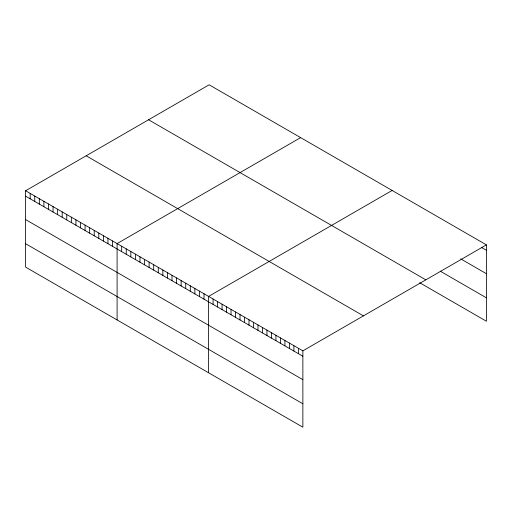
<?xml version="1.0" encoding="UTF-8"?>
<svg xmlns="http://www.w3.org/2000/svg" width="512" height="512" viewBox="0 0 512 512"><rect width="100%" height="100%" fill="white"/><g stroke="black" fill="none" stroke-linecap="round" stroke-linejoin="round"><path stroke-width="0.77" d="M25.6 190.765L302.867 350.842L302.867 427.2L25.6 267.123L25.6 190.765L209.133 84.8L486.4 244.877L486.4 321.235L419.706 282.733M300.634 137.626L117.094 243.59L117.094 319.949M392.128 190.451L208.595 296.416L208.595 372.774M302.867 350.842L486.4 244.877M481.914 247.686L486.4 250.278M460.749 258.886L486.4 273.696M440.224 271.162L486.4 297.824M148.57 119.77L425.83 279.846M86.17 155.795L363.43 315.872M25.6 196.166L302.867 356.243M25.6 219.584L302.867 379.661M25.6 243.706L302.867 403.782M298.374 348.25L298.374 353.651M293.888 345.658L293.888 351.059M289.395 343.066L289.395 348.467M284.909 340.474L284.909 345.875M280.416 337.882L280.416 343.283M275.93 335.29L275.93 340.691M271.443 332.698L271.443 338.106M266.95 330.106L266.95 335.514M262.464 327.514L262.464 332.922M257.971 324.922L257.971 330.33M253.485 322.33L253.485 327.738M248.998 319.738L248.998 325.146M244.506 317.146L244.506 322.554M240.019 314.56L240.019 319.962M235.526 311.968L235.526 317.37M231.04 309.376L231.04 314.778M226.554 306.784L226.554 312.186M222.061 304.192L222.061 309.594M217.574 301.6L217.574 307.002M213.082 299.008L213.082 304.41M204.019 293.773L204.019 299.174M199.443 291.13L199.443 296.538M194.867 288.493L194.867 293.894M190.298 285.85L190.298 291.251M185.722 283.206L185.722 288.614M181.146 280.57L181.146 285.971M176.57 277.926L176.57 283.328M171.994 275.283L171.994 280.691M167.418 272.646L167.418 278.048M162.848 270.003L162.848 275.405M158.272 267.36L158.272 272.762M153.696 264.717L153.696 270.125M149.12 262.08L149.12 267.482M144.544 259.437L144.544 264.838M139.974 256.794L139.974 262.202M135.398 254.157L135.398 259.558M130.822 251.514L130.822 256.915M126.246 248.87L126.246 254.278M121.67 246.234L121.67 251.635M112.525 240.947L112.525 246.349M107.949 238.304L107.949 243.712M103.373 235.667L103.373 241.069M98.797 233.024L98.797 238.426M94.221 230.381L94.221 235.789M89.651 227.744L89.651 233.146M85.075 225.101L85.075 230.502M80.499 222.458L80.499 227.866M75.923 219.821L75.923 225.222M71.347 217.178L71.347 222.579M66.771 214.534L66.771 219.936M62.202 211.891L62.202 217.299M57.626 209.254L57.626 214.656M53.05 206.611L53.05 212.013M48.474 203.968L48.474 209.376M43.898 201.331L43.898 206.733M39.322 198.688L39.322 204.09M34.752 196.045L34.752 201.453M30.176 193.408L30.176 198.81"/></g></svg>
